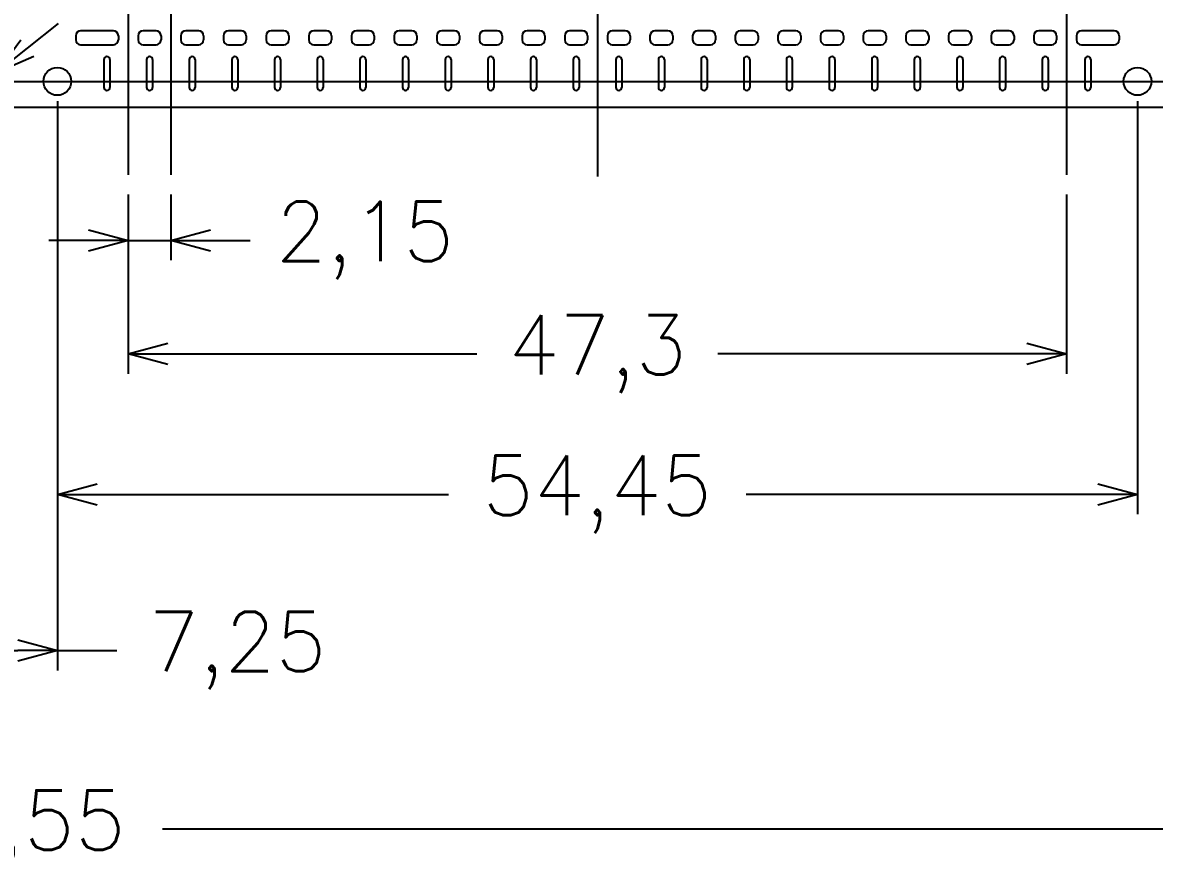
# Model space of a CAD drawing. Header units: millimetres. Extents: x -969 to -640, y 747 to 954.
# Drawn here: x -778.1 to -721, y 818.8 to 861.4 of the extents above; entities that cross this region are included whole.
import ezdxf

# ---------------------------------------------------------------- set-up
doc = ezdxf.new("R2010")
doc.units = ezdxf.units.MM
doc.header["$PDMODE"] = 3
doc.header["$PDSIZE"] = -1
doc.linetypes.add('CENTER', pattern=[10.16, 6.35, -1.27, 1.27, -1.27])
doc.layers.get('DEFPOINTS').update_dxf_attribs({"color": 10})
for name, color, linetype in [('1', 3, 'Continuous'), ('CEN', 8, 'CENTER'), ('DIM', 7, 'Continuous')]:
    doc.layers.add(name, color=color, linetype=linetype)
doc.styles.add('SIMPLEX', font='simplex')
doc.styles.get("Standard").update_dxf_attribs({"font": 'txt.shx', "bigfont": 'chineset.shx'})
doc.dimstyles.new('ISO-25', dxfattribs={"dimtxt": 2.5, "dimasz": 2.5, "dimexe": 1.25, "dimexo": 0.625, "dimtad": 1, "dimtxsty": 'Standard', "dimcen": 2.5, "dimadec": 0, "dimazin": 0, "dimtfac": 1, "dimtmove": 0, "dimatfit": 3, "dimfxl": 1, "dimarcsym": 0})

# ---------------------------------------------------------------- blocks, each defined once
blk = doc.blocks.new('_OPEN30')
at = {"color": 0, "linetype": 'ByBlock'}
for p, q in [((-1, 0.268), (0, 0)), ((0, 0), (-1, -0.268)), ((0, 0), (-1, 0))]:
    blk.add_line(p, q, dxfattribs=at)
blk = doc.blocks.new('*D9')
at = {"layer": 'DEFPOINTS', "color": 0, "transparency": 16777216}
for p in [(-776.324, 858.416), (-721.874, 858.416), (-721.874, 837.596)]:
    blk.add_point(p, dxfattribs=at)
at = {"layer": 'DIM', "color": 0, "lineweight": -2, "transparency": 16777216}
for p, q in [((-776.324, 857.416), (-776.324, 836.596)), ((-721.874, 857.416), (-721.874, 836.596)), ((-774.324, 837.596), (-756.599, 837.596)), ((-723.874, 837.596), (-741.599, 837.596))]:
    blk.add_line(p, q, dxfattribs=at)
at = {"layer": 'DIM', "color": 0, "lineweight": -2, "transparency": 16777216, "xscale": 2, "yscale": 2, "zscale": 2, "rotation": 180}
blk.add_blockref('_OPEN30', (-776.324, 837.596), dxfattribs=at)
at = {"layer": 'DIM', "color": 0, "lineweight": -2, "transparency": 16777216, "xscale": 2, "yscale": 2, "zscale": 2}
blk.add_blockref('_OPEN30', (-721.874, 837.596), dxfattribs=at)
at = {"layer": 'DIM', "color": 0, "transparency": 16777216, "insert": (-749.099, 837.596), "char_height": 3, "attachment_point": 5, "style": 'SIMPLEX'}
blk.add_mtext('54,45', dxfattribs=at)
blk = doc.blocks.new('*D10')
at = {"layer": 'DEFPOINTS', "color": 0, "transparency": 16777216}
for p in [(-783.574, 858.416), (-776.324, 858.416), (-776.324, 829.732)]:
    blk.add_point(p, dxfattribs=at)
at = {"layer": 'DIM', "color": 0, "lineweight": -2, "transparency": 16777216}
for p, q in [((-783.574, 857.416), (-783.574, 828.732)), ((-776.324, 857.416), (-776.324, 828.732)), ((-781.574, 829.732), (-778.324, 829.732)), ((-776.324, 829.732), (-773.324, 829.732))]:
    blk.add_line(p, q, dxfattribs=at)
at = {"layer": 'DIM', "color": 0, "lineweight": -2, "transparency": 16777216, "xscale": 2, "yscale": 2, "zscale": 2, "rotation": 180}
blk.add_blockref('_OPEN30', (-783.574, 829.732), dxfattribs=at)
at = {"layer": 'DIM', "color": 0, "lineweight": -2, "transparency": 16777216, "xscale": 2, "yscale": 2, "zscale": 2}
blk.add_blockref('_OPEN30', (-776.324, 829.732), dxfattribs=at)
at = {"layer": 'DIM', "color": 0, "transparency": 16777216, "insert": (-767.252, 829.732), "char_height": 3, "attachment_point": 5, "style": 'SIMPLEX'}
blk.add_mtext('7,25', dxfattribs=at)
blk = doc.blocks.new('*D18')
at = {"layer": 'DEFPOINTS', "color": 0, "transparency": 16777216}
for p in [(-772.749, 853.716), (-770.599, 853.716), (-770.599, 850.403)]:
    blk.add_point(p, dxfattribs=at)
at = {"layer": 'DIM', "color": 0, "lineweight": -2, "transparency": 16777216}
for p, q in [((-772.749, 852.716), (-772.749, 849.403)), ((-770.599, 852.716), (-770.599, 849.403)), ((-774.749, 850.403), (-776.749, 850.403)), ((-772.749, 850.403), (-770.599, 850.403)), ((-768.599, 850.403), (-766.599, 850.403))]:
    blk.add_line(p, q, dxfattribs=at)
at = {"layer": 'DIM', "color": 0, "lineweight": -2, "transparency": 16777216, "xscale": 2, "yscale": 2, "zscale": 2}
blk.add_blockref('_OPEN30', (-772.749, 850.403), dxfattribs=at)
at = {"layer": 'DIM', "color": 0, "lineweight": -2, "transparency": 16777216, "xscale": 2, "yscale": 2, "zscale": 2, "rotation": 180}
blk.add_blockref('_OPEN30', (-770.599, 850.403), dxfattribs=at)
at = {"layer": 'DIM', "color": 0, "transparency": 16777216, "insert": (-760.813, 850.403), "char_height": 3, "attachment_point": 5, "style": 'SIMPLEX'}
blk.add_mtext('2,15', dxfattribs=at)
blk = doc.blocks.new('*D19')
at = {"layer": 'DEFPOINTS', "color": 0, "transparency": 16777216}
for p in [(-772.749, 853.716), (-725.449, 853.716), (-725.449, 844.684)]:
    blk.add_point(p, dxfattribs=at)
at = {"layer": 'DIM', "color": 0, "lineweight": -2, "transparency": 16777216}
for p, q in [((-772.749, 852.716), (-772.749, 843.684)), ((-725.449, 852.716), (-725.449, 843.684)), ((-770.749, 844.684), (-755.17, 844.684)), ((-727.449, 844.684), (-743.027, 844.684))]:
    blk.add_line(p, q, dxfattribs=at)
at = {"layer": 'DIM', "color": 0, "lineweight": -2, "transparency": 16777216, "xscale": 2, "yscale": 2, "zscale": 2, "rotation": 180}
blk.add_blockref('_OPEN30', (-772.749, 844.684), dxfattribs=at)
at = {"layer": 'DIM', "color": 0, "lineweight": -2, "transparency": 16777216, "xscale": 2, "yscale": 2, "zscale": 2}
blk.add_blockref('_OPEN30', (-725.449, 844.684), dxfattribs=at)
at = {"layer": 'DIM', "color": 0, "transparency": 16777216, "insert": (-749.099, 844.684), "char_height": 3, "attachment_point": 5, "style": 'SIMPLEX'}
blk.add_mtext('47,3', dxfattribs=at)
blk = doc.blocks.new('*D33')
at = {"layer": 'DEFPOINTS', "color": 0, "transparency": 16777216}
for p in [(-899.724, 858.416), (-660.174, 858.416), (-899.724, 820.719)]:
    blk.add_point(p, dxfattribs=at)
at = {"layer": 'DIM', "color": 0, "lineweight": -2, "transparency": 16777216}
for p, q in [((-899.724, 857.416), (-899.724, 819.719)), ((-660.174, 857.416), (-660.174, 819.719)), ((-897.724, 820.719), (-788.877, 820.719)), ((-662.174, 820.719), (-771.02, 820.719))]:
    blk.add_line(p, q, dxfattribs=at)
at = {"layer": 'DIM', "color": 0, "lineweight": -2, "transparency": 16777216, "xscale": 2, "yscale": 2, "zscale": 2, "rotation": 180}
blk.add_blockref('_OPEN30', (-899.724, 820.719), dxfattribs=at)
at = {"layer": 'DIM', "color": 0, "lineweight": -2, "transparency": 16777216, "xscale": 2, "yscale": 2, "zscale": 2}
blk.add_blockref('_OPEN30', (-660.174, 820.719), dxfattribs=at)
at = {"layer": 'DIM', "color": 0, "transparency": 16777216, "insert": (-779.949, 820.719), "char_height": 3, "attachment_point": 5, "style": 'SIMPLEX'}
blk.add_mtext('239,55', dxfattribs=at)
blk = doc.blocks.new('*D47')
at = {"layer": 'DEFPOINTS', "color": 0, "transparency": 16777216}
for p in [(-779.401, 858.852), (-780.496, 857.98)]:
    blk.add_point(p, dxfattribs=at)
at = {"layer": 'DIM', "color": 0, "lineweight": -2, "transparency": 16777216}
for p, q in [((-777.836, 860.098), (-776.271, 861.343)), ((-779.401, 858.852), (-780.496, 857.98)), ((-784.192, 855.039), (-782.061, 856.735))]:
    blk.add_line(p, q, dxfattribs=at)
at = {"layer": 'DIM', "color": 0, "lineweight": -2, "transparency": 16777216, "xscale": 2, "yscale": 2, "zscale": 2}
for p, rotation in [((-779.401, 858.852), 218.5169423281127), ((-780.496, 857.98), 38.51694232811271)]:
    blk.add_blockref('_OPEN30', p, dxfattribs=dict(at, rotation=rotation))
at = {"layer": 'DIM', "color": 0, "transparency": 16777216, "insert": (-792.072, 848.767), "char_height": 3, "attachment_point": 5, "rotation": 38.5169, "style": 'SIMPLEX'}
blk.add_mtext('∅1,4{\\H1.500000;±0,025}', dxfattribs=at)

msp = doc.modelspace()

# ---------------------------------------------------------------- linework, layer by layer
at = {"layer": '1', "linetype": 'ByBlock'}
for p, q in [((-773.4986804, 860.96640189), (-775.1486804, 860.96640189)), ((-771.3486804, 860.96640189), (-771.9986804, 860.96640189)), ((-769.1986804, 860.96640189), (-769.8486804, 860.96640189)), ((-767.0486804, 860.96640189), (-767.6986804, 860.96640189)), ((-764.8986804, 860.96640189), (-765.5486804, 860.96640189)), ((-762.7486804, 860.96640189), (-763.3986804, 860.96640189)), ((-760.5986804, 860.96640189), (-761.2486804, 860.96640189)), ((-758.4486804, 860.96640189), (-759.0986804, 860.96640189)), ((-756.2986804, 860.96640189), (-756.9486804, 860.96640189)), ((-754.1486804, 860.96640189), (-754.7986804, 860.96640189)), ((-751.9986804, 860.96640189), (-752.6486804, 860.96640189)), ((-749.8486804, 860.96640189), (-750.4986804, 860.96640189)), ((-747.6986804, 860.96640189), (-748.3486804, 860.96640189)), ((-745.5486804, 860.96640189), (-746.1986804, 860.96640189)), ((-743.3986804, 860.96640189), (-744.0486804, 860.96640189)), ((-741.2486804, 860.96640189), (-741.8986804, 860.96640189)), ((-739.0986804, 860.96640189), (-739.7486804, 860.96640189)), ((-736.9486804, 860.96640189), (-737.5986804, 860.96640189)), ((-734.7986804, 860.96640189), (-735.4486804, 860.96640189)), ((-732.6486804, 860.96640189), (-733.2986804, 860.96640189)), ((-730.4986804, 860.96640189), (-731.1486804, 860.96640189)), ((-728.3486804, 860.96640189), (-728.9986804, 860.96640189)), ((-726.1986804, 860.96640189), (-726.8486804, 860.96640189)), ((-723.0486804, 860.96640189), (-724.6986804, 860.96640189)), ((-773.2486804, 860.71640189), (-773.2486804, 860.51640189)), ((-772.2486804, 860.71640189), (-772.2486804, 860.51640189)), ((-771.0986804, 860.71640189), (-771.0986804, 860.51640189)), ((-770.0986804, 860.71640189), (-770.0986804, 860.51640189)), ((-768.9486804, 860.71640189), (-768.9486804, 860.51640189)), ((-767.9486804, 860.71640189), (-767.9486804, 860.51640189)), ((-766.7986804, 860.71640189), (-766.7986804, 860.51640189)), ((-765.7986804, 860.71640189), (-765.7986804, 860.51640189)), ((-764.6486804, 860.71640189), (-764.6486804, 860.51640189)), ((-763.6486804, 860.71640189), (-763.6486804, 860.51640189)), ((-762.4986804, 860.71640189), (-762.4986804, 860.51640189)), ((-761.4986804, 860.71640189), (-761.4986804, 860.51640189)), ((-760.3486804, 860.71640189), (-760.3486804, 860.51640189)), ((-759.3486804, 860.71640189), (-759.3486804, 860.51640189)), ((-758.1986804, 860.71640189), (-758.1986804, 860.51640189)), ((-757.1986804, 860.71640189), (-757.1986804, 860.51640189)), ((-756.0486804, 860.71640189), (-756.0486804, 860.51640189)), ((-755.0486804, 860.71640189), (-755.0486804, 860.51640189)), ((-753.8986804, 860.71640189), (-753.8986804, 860.51640189)), ((-752.8986804, 860.71640189), (-752.8986804, 860.51640189)), ((-751.7486804, 860.71640189), (-751.7486804, 860.51640189)), ((-750.7486804, 860.71640189), (-750.7486804, 860.51640189)), ((-749.5986804, 860.71640189), (-749.5986804, 860.51640189)), ((-748.5986804, 860.71640189), (-748.5986804, 860.51640189)), ((-747.4486804, 860.71640189), (-747.4486804, 860.51640189)), ((-746.4486804, 860.71640189), (-746.4486804, 860.51640189)), ((-745.2986804, 860.71640189), (-745.2986804, 860.51640189)), ((-744.2986804, 860.71640189), (-744.2986804, 860.51640189)), ((-743.1486804, 860.71640189), (-743.1486804, 860.51640189)), ((-742.1486804, 860.71640189), (-742.1486804, 860.51640189)), ((-740.9986804, 860.71640189), (-740.9986804, 860.51640189)), ((-739.9986804, 860.71640189), (-739.9986804, 860.51640189)), ((-738.8486804, 860.71640189), (-738.8486804, 860.51640189)), ((-737.8486804, 860.71640189), (-737.8486804, 860.51640189)), ((-736.6986804, 860.71640189), (-736.6986804, 860.51640189)), ((-735.6986804, 860.71640189), (-735.6986804, 860.51640189)), ((-734.5486804, 860.71640189), (-734.5486804, 860.51640189)), ((-733.5486804, 860.71640189), (-733.5486804, 860.51640189)), ((-732.3986804, 860.71640189), (-732.3986804, 860.51640189)), ((-731.3986804, 860.71640189), (-731.3986804, 860.51640189)), ((-730.2486804, 860.71640189), (-730.2486804, 860.51640189)), ((-729.2486804, 860.71640189), (-729.2486804, 860.51640189)), ((-728.0986804, 860.71640189), (-728.0986804, 860.51640189)), ((-727.0986804, 860.71640189), (-727.0986804, 860.51640189)), ((-725.9486804, 860.71640189), (-725.9486804, 860.51640189)), ((-724.9486804, 860.71640189), (-724.9486804, 860.51640189)), ((-722.7986804, 860.71640189), (-722.7986804, 860.51640189)), ((-778.9486804, 857.11640189), (-749.0986804, 857.11640189)), ((-749.0986804, 857.11640189), (-719.2486804, 857.11640189))]:
    msp.add_line(p, q, dxfattribs=at)
at = {"layer": '1'}
for p, q in [((-775.3986804, 860.71640189), (-775.3986804, 860.51640189)), ((-775.1486804, 860.26640189), (-773.4986804, 860.26640189)), ((-771.9986804, 860.26640189), (-771.3486804, 860.26640189)), ((-769.8486804, 860.26640189), (-769.1986804, 860.26640189)), ((-767.6986804, 860.26640189), (-767.0486804, 860.26640189)), ((-765.5486804, 860.26640189), (-764.8986804, 860.26640189)), ((-763.3986804, 860.26640189), (-762.7486804, 860.26640189)), ((-761.2486804, 860.26640189), (-760.5986804, 860.26640189)), ((-759.0986804, 860.26640189), (-758.4486804, 860.26640189)), ((-756.9486804, 860.26640189), (-756.2986804, 860.26640189)), ((-754.7986804, 860.26640189), (-754.1486804, 860.26640189)), ((-752.6486804, 860.26640189), (-751.9986804, 860.26640189)), ((-750.4986804, 860.26640189), (-749.8486804, 860.26640189)), ((-748.3486804, 860.26640189), (-747.6986804, 860.26640189)), ((-746.1986804, 860.26640189), (-745.5486804, 860.26640189)), ((-744.0486804, 860.26640189), (-743.3986804, 860.26640189)), ((-741.8986804, 860.26640189), (-741.2486804, 860.26640189)), ((-739.7486804, 860.26640189), (-739.0986804, 860.26640189)), ((-737.5986804, 860.26640189), (-736.9486804, 860.26640189)), ((-735.4486804, 860.26640189), (-734.7986804, 860.26640189)), ((-733.2986804, 860.26640189), (-732.6486804, 860.26640189)), ((-731.1486804, 860.26640189), (-730.4986804, 860.26640189)), ((-728.9986804, 860.26640189), (-728.3486804, 860.26640189)), ((-726.8486804, 860.26640189), (-726.1986804, 860.26640189)), ((-724.6986804, 860.26640189), (-723.0486804, 860.26640189)), ((-773.9736804, 859.51640189), (-773.9736804, 858.11640189)), ((-773.9736804, 859.51640189), (-773.9736804, 858.11640189)), ((-773.6736804, 859.51640189), (-773.6736804, 858.11640189)), ((-773.6736804, 859.51640189), (-773.6736804, 858.11640189)), ((-771.8236804, 859.51640189), (-771.8236804, 858.11640189)), ((-771.8236804, 859.51640189), (-771.8236804, 858.11640189)), ((-771.5236804, 859.51640189), (-771.5236804, 858.11640189)), ((-771.5236804, 859.51640189), (-771.5236804, 858.11640189)), ((-769.6736804, 859.51640189), (-769.6736804, 858.11640189)), ((-769.6736804, 859.51640189), (-769.6736804, 858.11640189)), ((-769.3736804, 859.51640189), (-769.3736804, 858.11640189)), ((-769.3736804, 859.51640189), (-769.3736804, 858.11640189)), ((-767.5236804, 859.51640189), (-767.5236804, 858.11640189)), ((-767.5236804, 859.51640189), (-767.5236804, 858.11640189)), ((-767.2236804, 859.51640189), (-767.2236804, 858.11640189)), ((-767.2236804, 859.51640189), (-767.2236804, 858.11640189)), ((-765.3736804, 859.51640189), (-765.3736804, 858.11640189)), ((-765.3736804, 859.51640189), (-765.3736804, 858.11640189)), ((-765.0736804, 859.51640189), (-765.0736804, 858.11640189)), ((-765.0736804, 859.51640189), (-765.0736804, 858.11640189)), ((-763.2236804, 859.51640189), (-763.2236804, 858.11640189)), ((-763.2236804, 859.51640189), (-763.2236804, 858.11640189)), ((-762.9236804, 859.51640189), (-762.9236804, 858.11640189)), ((-762.9236804, 859.51640189), (-762.9236804, 858.11640189)), ((-761.0736804, 859.51640189), (-761.0736804, 858.11640189)), ((-761.0736804, 859.51640189), (-761.0736804, 858.11640189)), ((-760.7736804, 859.51640189), (-760.7736804, 858.11640189)), ((-760.7736804, 859.51640189), (-760.7736804, 858.11640189)), ((-758.9236804, 859.51640189), (-758.9236804, 858.11640189)), ((-758.9236804, 859.51640189), (-758.9236804, 858.11640189)), ((-758.6236804, 859.51640189), (-758.6236804, 858.11640189)), ((-758.6236804, 859.51640189), (-758.6236804, 858.11640189)), ((-756.7736804, 859.51640189), (-756.7736804, 858.11640189)), ((-756.7736804, 859.51640189), (-756.7736804, 858.11640189)), ((-756.4736804, 859.51640189), (-756.4736804, 858.11640189)), ((-756.4736804, 859.51640189), (-756.4736804, 858.11640189)), ((-754.6236804, 859.51640189), (-754.6236804, 858.11640189)), ((-754.6236804, 859.51640189), (-754.6236804, 858.11640189)), ((-754.3236804, 859.51640189), (-754.3236804, 858.11640189)), ((-754.3236804, 859.51640189), (-754.3236804, 858.11640189)), ((-752.4736804, 859.51640189), (-752.4736804, 858.11640189)), ((-752.4736804, 859.51640189), (-752.4736804, 858.11640189)), ((-752.1736804, 859.51640189), (-752.1736804, 858.11640189)), ((-752.1736804, 859.51640189), (-752.1736804, 858.11640189)), ((-750.3236804, 859.51640189), (-750.3236804, 858.11640189)), ((-750.3236804, 859.51640189), (-750.3236804, 858.11640189)), ((-750.0236804, 859.51640189), (-750.0236804, 858.11640189)), ((-750.0236804, 859.51640189), (-750.0236804, 858.11640189)), ((-748.1736804, 859.51640189), (-748.1736804, 858.11640189)), ((-748.1736804, 859.51640189), (-748.1736804, 858.11640189)), ((-747.8736804, 859.51640189), (-747.8736804, 858.11640189)), ((-747.8736804, 859.51640189), (-747.8736804, 858.11640189)), ((-746.0236804, 859.51640189), (-746.0236804, 858.11640189)), ((-746.0236804, 859.51640189), (-746.0236804, 858.11640189)), ((-745.7236804, 859.51640189), (-745.7236804, 858.11640189)), ((-745.7236804, 859.51640189), (-745.7236804, 858.11640189)), ((-743.8736804, 859.51640189), (-743.8736804, 858.11640189)), ((-743.8736804, 859.51640189), (-743.8736804, 858.11640189)), ((-743.5736804, 859.51640189), (-743.5736804, 858.11640189)), ((-743.5736804, 859.51640189), (-743.5736804, 858.11640189)), ((-741.7236804, 859.51640189), (-741.7236804, 858.11640189)), ((-741.7236804, 859.51640189), (-741.7236804, 858.11640189)), ((-741.4236804, 859.51640189), (-741.4236804, 858.11640189)), ((-741.4236804, 859.51640189), (-741.4236804, 858.11640189)), ((-739.5736804, 859.51640189), (-739.5736804, 858.11640189)), ((-739.5736804, 859.51640189), (-739.5736804, 858.11640189)), ((-739.2736804, 859.51640189), (-739.2736804, 858.11640189)), ((-739.2736804, 859.51640189), (-739.2736804, 858.11640189)), ((-737.4236804, 859.51640189), (-737.4236804, 858.11640189)), ((-737.4236804, 859.51640189), (-737.4236804, 858.11640189)), ((-737.1236804, 859.51640189), (-737.1236804, 858.11640189)), ((-737.1236804, 859.51640189), (-737.1236804, 858.11640189)), ((-735.2736804, 859.51640189), (-735.2736804, 858.11640189)), ((-735.2736804, 859.51640189), (-735.2736804, 858.11640189)), ((-734.9736804, 859.51640189), (-734.9736804, 858.11640189)), ((-734.9736804, 859.51640189), (-734.9736804, 858.11640189)), ((-733.1236804, 859.51640189), (-733.1236804, 858.11640189)), ((-733.1236804, 859.51640189), (-733.1236804, 858.11640189)), ((-732.8236804, 859.51640189), (-732.8236804, 858.11640189)), ((-732.8236804, 859.51640189), (-732.8236804, 858.11640189)), ((-730.9736804, 859.51640189), (-730.9736804, 858.11640189)), ((-730.9736804, 859.51640189), (-730.9736804, 858.11640189)), ((-730.6736804, 859.51640189), (-730.6736804, 858.11640189)), ((-730.6736804, 859.51640189), (-730.6736804, 858.11640189)), ((-728.8236804, 859.51640189), (-728.8236804, 858.11640189)), ((-728.8236804, 859.51640189), (-728.8236804, 858.11640189)), ((-728.5236804, 859.51640189), (-728.5236804, 858.11640189)), ((-728.5236804, 859.51640189), (-728.5236804, 858.11640189)), ((-726.6736804, 859.51640189), (-726.6736804, 858.11640189)), ((-726.6736804, 859.51640189), (-726.6736804, 858.11640189)), ((-726.3736804, 859.51640189), (-726.3736804, 858.11640189)), ((-726.3736804, 859.51640189), (-726.3736804, 858.11640189)), ((-724.5236804, 859.51640189), (-724.5236804, 858.11640189)), ((-724.5236804, 859.51640189), (-724.5236804, 858.11640189)), ((-724.2236804, 859.51640189), (-724.2236804, 858.11640189)), ((-724.2236804, 859.51640189), (-724.2236804, 858.11640189))]:
    msp.add_line(p, q, dxfattribs=at)
for centre in [(-776.3236804, 858.41640189), (-721.8736804, 858.41640189)]:
    msp.add_circle(centre, 0.7, dxfattribs=at)
for centre, radius, start, end in [((-775.1486804, 860.71640189), 0.25, 90, 180), ((-775.1486804, 860.51640189), 0.25, 180, 270), ((-773.8236804, 859.51640189), 0.15, 0, 180), ((-773.8236804, 859.51640189), 0.15, 0, 180), ((-771.6736804, 859.51640189), 0.15, 0, 180), ((-771.6736804, 859.51640189), 0.15, 0, 180), ((-769.5236804, 859.51640189), 0.15, 0, 180), ((-769.5236804, 859.51640189), 0.15, 0, 180), ((-767.3736804, 859.51640189), 0.15, 0, 180), ((-767.3736804, 859.51640189), 0.15, 0, 180), ((-765.2236804, 859.51640189), 0.15, 0, 180), ((-765.2236804, 859.51640189), 0.15, 0, 180), ((-763.0736804, 859.51640189), 0.15, 0, 180), ((-763.0736804, 859.51640189), 0.15, 0, 180), ((-760.9236804, 859.51640189), 0.15, 0, 180), ((-760.9236804, 859.51640189), 0.15, 0, 180), ((-758.7736804, 859.51640189), 0.15, 0, 180), ((-758.7736804, 859.51640189), 0.15, 0, 180), ((-756.6236804, 859.51640189), 0.15, 0, 180), ((-756.6236804, 859.51640189), 0.15, 0, 180), ((-754.4736804, 859.51640189), 0.15, 0, 180), ((-754.4736804, 859.51640189), 0.15, 0, 180), ((-752.3236804, 859.51640189), 0.15, 0, 180), ((-752.3236804, 859.51640189), 0.15, 0, 180), ((-750.1736804, 859.51640189), 0.15, 0, 180), ((-750.1736804, 859.51640189), 0.15, 0, 180), ((-748.0236804, 859.51640189), 0.15, 0, 180), ((-748.0236804, 859.51640189), 0.15, 0, 180), ((-745.8736804, 859.51640189), 0.15, 0, 180), ((-745.8736804, 859.51640189), 0.15, 0, 180), ((-743.7236804, 859.51640189), 0.15, 0, 180), ((-743.7236804, 859.51640189), 0.15, 0, 180), ((-741.5736804, 859.51640189), 0.15, 0, 180), ((-741.5736804, 859.51640189), 0.15, 0, 180), ((-739.4236804, 859.51640189), 0.15, 0, 180), ((-739.4236804, 859.51640189), 0.15, 0, 180), ((-737.2736804, 859.51640189), 0.15, 0, 180), ((-737.2736804, 859.51640189), 0.15, 0, 180), ((-735.1236804, 859.51640189), 0.15, 0, 180), ((-735.1236804, 859.51640189), 0.15, 0, 180), ((-732.9736804, 859.51640189), 0.15, 0, 180), ((-732.9736804, 859.51640189), 0.15, 0, 180), ((-730.8236804, 859.51640189), 0.15, 0, 180), ((-730.8236804, 859.51640189), 0.15, 0, 180), ((-728.6736804, 859.51640189), 0.15, 0, 180), ((-728.6736804, 859.51640189), 0.15, 0, 180), ((-726.5236804, 859.51640189), 0.15, 0, 180), ((-726.5236804, 859.51640189), 0.15, 0, 180), ((-724.3736804, 859.51640189), 0.15, 0, 180), ((-724.3736804, 859.51640189), 0.15, 0, 180), ((-773.8236804, 858.11640189), 0.15, 180, 0), ((-773.8236804, 858.11640189), 0.15, 180, 0), ((-771.6736804, 858.11640189), 0.15, 180, 0), ((-771.6736804, 858.11640189), 0.15, 180, 0), ((-769.5236804, 858.11640189), 0.15, 180, 0), ((-769.5236804, 858.11640189), 0.15, 180, 0), ((-767.3736804, 858.11640189), 0.15, 180, 0), ((-767.3736804, 858.11640189), 0.15, 180, 0), ((-765.2236804, 858.11640189), 0.15, 180, 0), ((-765.2236804, 858.11640189), 0.15, 180, 0), ((-763.0736804, 858.11640189), 0.15, 180, 0), ((-763.0736804, 858.11640189), 0.15, 180, 0), ((-760.9236804, 858.11640189), 0.15, 180, 0), ((-760.9236804, 858.11640189), 0.15, 180, 0), ((-758.7736804, 858.11640189), 0.15, 180, 0), ((-758.7736804, 858.11640189), 0.15, 180, 0), ((-756.6236804, 858.11640189), 0.15, 180, 0), ((-756.6236804, 858.11640189), 0.15, 180, 0), ((-754.4736804, 858.11640189), 0.15, 180, 0), ((-754.4736804, 858.11640189), 0.15, 180, 0), ((-752.3236804, 858.11640189), 0.15, 180, 0), ((-752.3236804, 858.11640189), 0.15, 180, 0), ((-750.1736804, 858.11640189), 0.15, 180, 0), ((-750.1736804, 858.11640189), 0.15, 180, 0), ((-748.0236804, 858.11640189), 0.15, 180, 0), ((-748.0236804, 858.11640189), 0.15, 180, 0), ((-745.8736804, 858.11640189), 0.15, 180, 0), ((-745.8736804, 858.11640189), 0.15, 180, 0), ((-743.7236804, 858.11640189), 0.15, 180, 0), ((-743.7236804, 858.11640189), 0.15, 180, 0), ((-741.5736804, 858.11640189), 0.15, 180, 0), ((-741.5736804, 858.11640189), 0.15, 180, 0), ((-739.4236804, 858.11640189), 0.15, 180, 0), ((-739.4236804, 858.11640189), 0.15, 180, 0), ((-737.2736804, 858.11640189), 0.15, 180, 0), ((-737.2736804, 858.11640189), 0.15, 180, 0), ((-735.1236804, 858.11640189), 0.15, 180, 0), ((-735.1236804, 858.11640189), 0.15, 180, 0), ((-732.9736804, 858.11640189), 0.15, 180, 0), ((-732.9736804, 858.11640189), 0.15, 180, 0), ((-730.8236804, 858.11640189), 0.15, 180, 0), ((-730.8236804, 858.11640189), 0.15, 180, 0), ((-728.6736804, 858.11640189), 0.15, 180, 0), ((-728.6736804, 858.11640189), 0.15, 180, 0), ((-726.5236804, 858.11640189), 0.15, 180, 0), ((-726.5236804, 858.11640189), 0.15, 180, 0), ((-724.3736804, 858.11640189), 0.15, 180, 0), ((-724.3736804, 858.11640189), 0.15, 180, 0)]:
    msp.add_arc(centre, radius, start, end, dxfattribs=at)
at = {"layer": '1', "linetype": 'ByBlock'}
for centre, start, end in [((-773.4986804, 860.71640189), 360, 90), ((-771.9986804, 860.71640189), 90, 180), ((-771.3486804, 860.71640189), 360, 90), ((-769.8486804, 860.71640189), 90, 180), ((-769.1986804, 860.71640189), 360, 90), ((-767.6986804, 860.71640189), 90, 180), ((-767.0486804, 860.71640189), 360, 90), ((-765.5486804, 860.71640189), 90, 180), ((-764.8986804, 860.71640189), 360, 90), ((-763.3986804, 860.71640189), 90, 180), ((-762.7486804, 860.71640189), 360, 90), ((-761.2486804, 860.71640189), 90, 180), ((-760.5986804, 860.71640189), 360, 90), ((-759.0986804, 860.71640189), 90, 180), ((-758.4486804, 860.71640189), 360, 90), ((-756.9486804, 860.71640189), 90, 180), ((-756.2986804, 860.71640189), 360, 90), ((-754.7986804, 860.71640189), 90, 180), ((-754.1486804, 860.71640189), 360, 90), ((-752.6486804, 860.71640189), 90, 180), ((-751.9986804, 860.71640189), 360, 90), ((-750.4986804, 860.71640189), 90, 180), ((-749.8486804, 860.71640189), 360, 90), ((-748.3486804, 860.71640189), 90, 180), ((-747.6986804, 860.71640189), 360, 90), ((-746.1986804, 860.71640189), 90, 180), ((-745.5486804, 860.71640189), 360, 90), ((-744.0486804, 860.71640189), 90, 180), ((-743.3986804, 860.71640189), 360, 90), ((-741.8986804, 860.71640189), 90, 180), ((-741.2486804, 860.71640189), 360, 90), ((-739.7486804, 860.71640189), 90, 180), ((-739.0986804, 860.71640189), 360, 90), ((-737.5986804, 860.71640189), 90, 180), ((-736.9486804, 860.71640189), 360, 90), ((-735.4486804, 860.71640189), 90, 180), ((-734.7986804, 860.71640189), 360, 90), ((-733.2986804, 860.71640189), 90, 180), ((-732.6486804, 860.71640189), 360, 90), ((-731.1486804, 860.71640189), 90, 180), ((-730.4986804, 860.71640189), 360, 90), ((-728.9986804, 860.71640189), 90, 180), ((-728.3486804, 860.71640189), 360, 90), ((-726.8486804, 860.71640189), 90, 180), ((-726.1986804, 860.71640189), 360, 90), ((-724.6986804, 860.71640189), 90, 180), ((-723.0486804, 860.71640189), 360, 90), ((-773.4986804, 860.51640189), 270, 360), ((-771.9986804, 860.51640189), 180, 270), ((-771.3486804, 860.51640189), 270, 360), ((-769.8486804, 860.51640189), 180, 270), ((-769.1986804, 860.51640189), 270, 360), ((-767.6986804, 860.51640189), 180, 270), ((-767.0486804, 860.51640189), 270, 360), ((-765.5486804, 860.51640189), 180, 270), ((-764.8986804, 860.51640189), 270, 360), ((-763.3986804, 860.51640189), 180, 270), ((-762.7486804, 860.51640189), 270, 360), ((-761.2486804, 860.51640189), 180, 270), ((-760.5986804, 860.51640189), 270, 360), ((-759.0986804, 860.51640189), 180, 270), ((-758.4486804, 860.51640189), 270, 360), ((-756.9486804, 860.51640189), 180, 270), ((-756.2986804, 860.51640189), 270, 360), ((-754.7986804, 860.51640189), 180, 270), ((-754.1486804, 860.51640189), 270, 360), ((-752.6486804, 860.51640189), 180, 270), ((-751.9986804, 860.51640189), 270, 360), ((-750.4986804, 860.51640189), 180, 270), ((-749.8486804, 860.51640189), 270, 360), ((-748.3486804, 860.51640189), 180, 270), ((-747.6986804, 860.51640189), 270, 360), ((-746.1986804, 860.51640189), 180, 270), ((-745.5486804, 860.51640189), 270, 360), ((-744.0486804, 860.51640189), 180, 270), ((-743.3986804, 860.51640189), 270, 360), ((-741.8986804, 860.51640189), 180, 270), ((-741.2486804, 860.51640189), 270, 360), ((-739.7486804, 860.51640189), 180, 270), ((-739.0986804, 860.51640189), 270, 360), ((-737.5986804, 860.51640189), 180, 270), ((-736.9486804, 860.51640189), 270, 360), ((-735.4486804, 860.51640189), 180, 270), ((-734.7986804, 860.51640189), 270, 360), ((-733.2986804, 860.51640189), 180, 270), ((-732.6486804, 860.51640189), 270, 360), ((-731.1486804, 860.51640189), 180, 270), ((-730.4986804, 860.51640189), 270, 360), ((-728.9986804, 860.51640189), 180, 270), ((-728.3486804, 860.51640189), 270, 360), ((-726.8486804, 860.51640189), 180, 270), ((-726.1986804, 860.51640189), 270, 360), ((-724.6986804, 860.51640189), 180, 270), ((-723.0486804, 860.51640189), 270, 360)]:
    msp.add_arc(centre, 0.25, start, end, dxfattribs=at)
at = {"layer": 'CEN', "linetype": 'ByBlock'}
for p, q in [((-772.7486804, 920.51640189), (-772.7486804, 853.71640189)), ((-770.5986804, 920.51640189), (-770.5986804, 853.71640189)), ((-749.0986804, 920.61640189), (-749.0986804, 853.61640189)), ((-725.4486804, 920.51640189), (-725.4486804, 853.71640189)), ((-904.7736804, 858.41640189), (-656.1236804, 858.41640189))]:
    msp.add_line(p, q, dxfattribs=at)

# ---------------------------------------------------------------- dimensions: what is measured, and where the dimension line sits
at = {"layer": 'DIM'}
dim = msp.add_diameter_dim_2p(p1=(-779.400983568, 858.852324105), p2=(-780.496377231, 857.980479668), dimstyle='ISO-25', override={"dimtxt": 3, "dimasz": 2, "dimexe": 1, "dimexo": 1, "dimgap": 1.5, "dimtad": 0, "dimdec": 8, "dimtxsty": 'SIMPLEX', "dimblk1": 'OPEN30', "dimblk2": 'OPEN30', "dimsah": 1, "dimtol": 1, "dimtp": 0.025, "dimtm": 0.025, "dimtfac": 0.5, "dimtdec": 8}, dxfattribs=at)
dim.commit()
dim.dimension.update_dxf_attribs({"geometry": '*D47', "text_midpoint": (-792.072336195, 848.766956021), "dimtype": 131})
for base, p1, p2, picture, middle in [((-899.7236803994, 820.7191054108), (-660.1736803994, 858.4164018862), (-899.7236803994, 858.4164018862), '*D33', (-779.9486803994, 820.7191054108)), ((-721.8736803994, 837.5960476242), (-776.3236803994, 858.4164018862), (-721.8736803994, 858.4164018862), '*D9', (-749.0986803994, 837.5960476242)), ((-770.5986804, 850.40295123), (-772.7486804, 853.71640189), (-770.5986804, 853.71640189), '*D18', (-760.81296611, 850.40295123)), ((-725.4486803994, 844.6837053397), (-772.7486803994, 853.7164018862), (-725.4486803994, 853.7164018862), '*D19', (-749.0986803994, 844.6837053397))]:
    dim = msp.add_linear_dim(base=base, p1=p1, p2=p2, dimstyle='ISO-25', override={"dimtxt": 3, "dimasz": 2, "dimexe": 1, "dimexo": 1, "dimgap": 1.5, "dimtad": 0, "dimdec": 8, "dimtxsty": 'SIMPLEX', "dimblk1": 'OPEN30', "dimblk2": 'OPEN30', "dimsah": 1, "dimtp": 0.05, "dimtm": 0.05, "dimtfac": 0.5, "dimtdec": 8}, dxfattribs=at)
    dim.commit()
    dim.dimension.update_dxf_attribs({"geometry": picture, "text_midpoint": middle})
dim = msp.add_linear_dim(base=(-776.3236803994, 829.7322828485), p1=(-783.5736803994, 858.4164018862), p2=(-776.3236803994, 858.4164018862), dimstyle='ISO-25', override={"dimtxt": 3, "dimasz": 2, "dimexe": 1, "dimexo": 1, "dimgap": 1.5, "dimtad": 0, "dimdec": 8, "dimtxsty": 'SIMPLEX', "dimblk1": 'OPEN30', "dimblk2": 'OPEN30', "dimsah": 1, "dimtp": 0.05, "dimtm": 0.05, "dimtfac": 0.5, "dimtdec": 8}, dxfattribs=at)
dim.commit()
dim.dimension.update_dxf_attribs({"geometry": '*D10', "text_midpoint": (-767.2522518279, 829.7322828485), "dimtype": 128})

doc.saveas('drawing.dxf')
